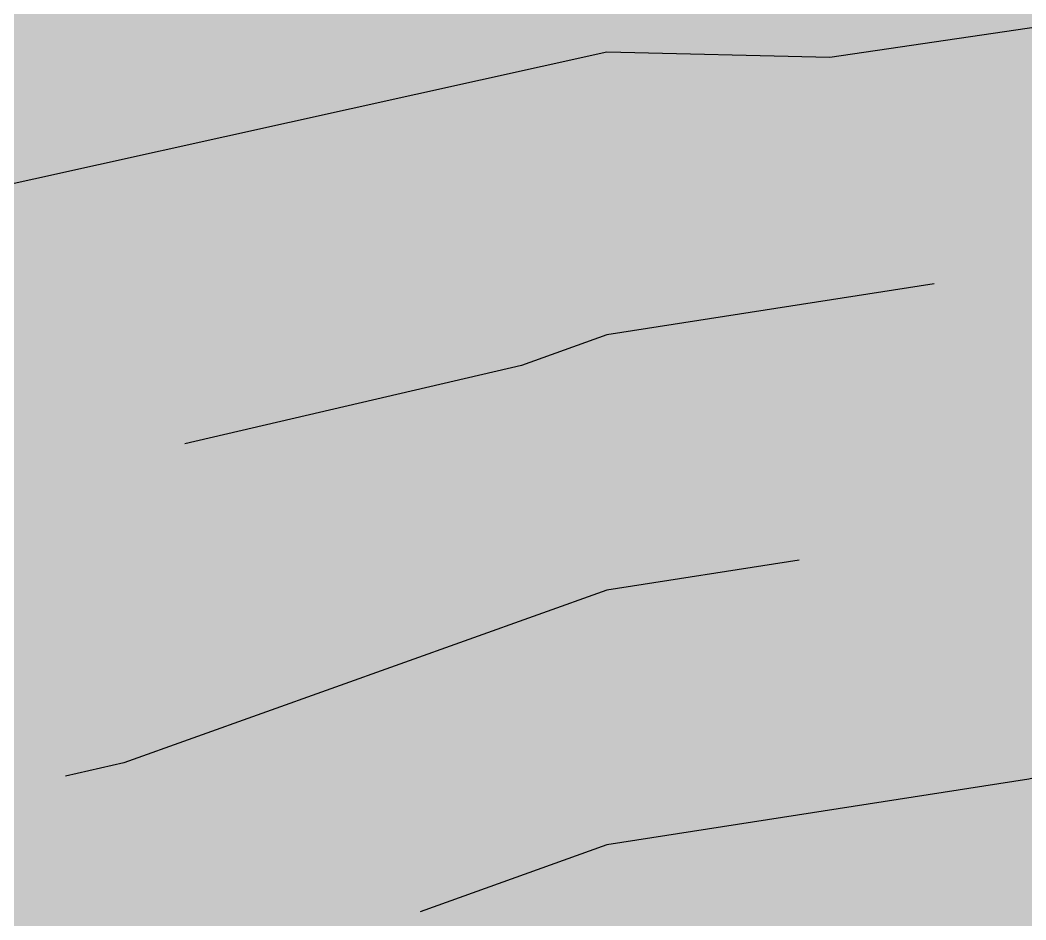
# Model space of a CAD drawing. Extents: x 637633 to 644092, y 5921573 to 5931294.
# Drawn here: x 642494.78 to 642511.16, y 5925018.55 to 5925033.2 of the extents above; entities that cross this region are included whole.
import ezdxf

# ---------------------------------------------------------------- set-up
doc = ezdxf.new("R2010")
doc.units = 0
doc.header["$LTSCALE"] = 5
doc.linetypes.add('DASHED2', pattern=[3.75, 2.5, -1.25])
for name, color, linetype in [('Contour_Line_Intermediate', 254, 'Continuous'), ('Contour_Line_Major', 254, 'Continuous'), ('P-PROPOSED-H', 21, 'Continuous')]:
    doc.layers.add(name, color=color, linetype=linetype)

msp = doc.modelspace()

# ---------------------------------------------------------------- hatches: boundary and pattern name
at = {"layer": 'P-PROPOSED-H'}
h = msp.add_hatch(color=256, dxfattribs=at)
h.dxf.hatch_style = 1
h.paths.add_polyline_path([(641981.522, 5925496.517), (642047.485, 5925459.162), (642164.854, 5925436.245), (642473.02, 5925272.529), (642644.097, 5925209.272), (642741.21, 5925214.968), (642794.672, 5925172.323), (642938.517, 5925102.573), (643005.054, 5925055.736), (643008.053, 5924955.114), (642806.144, 5924949.192), (641998.486, 5924925.504)])

# ---------------------------------------------------------------- linework, layer by layer
at = {"layer": 'Contour_Line_Intermediate', "linetype": 'DASHED2', "flags": 128}
for points, elevation in [([(642877.174, 5924831.724), (642877.187, 5924831.783), (642870.122, 5924834.145), (642879.553, 5924844.12), (642886.508, 5924849.131), (642882.929, 5924852.503), (642879.553, 5924854.464), (642874.151, 5924849.131), (642864.545, 5924840.113), (642863.263, 5924847.852), (642856.29, 5924849.131), (642855.437, 5924855.024), (642849.536, 5924854.757), (642846.244, 5924860.831), (642846.023, 5924864.118), (642845.381, 5924874.955), (642844.065, 5924879.104), (642844.355, 5924888.917), (642834.527, 5924887.684), (642832.272, 5924891.84), (642830.732, 5924894.091), (642829.76, 5924904.317), (642822.277, 5924909.077), (642823.641, 5924913.194), (642819.518, 5924919.349), (642818.526, 5924923.073), (642817.714, 5924924.064), (642813.797, 5924933.336), (642807.433, 5924939.049), (642805.95, 5924940.487), (642804.51, 5924941.585), (642802.857, 5924952.386), (642800.852, 5924954.036), (642797.509, 5924962.032), (642790.554, 5924969.022), (642790.225, 5924969.746), (642793.927, 5924984.009), (642793.777, 5924988.279), (642796.507, 5924998.995), (642793.806, 5925003.294), (642789.501, 5925003.444), (642782.603, 5925007.094), (642774.492, 5925005.207), (642765.776, 5925005.278), (642759.484, 5925004.132), (642748.893, 5925003.408), (642744.475, 5925003.118), (642729.864, 5924999.392), (642729.466, 5924999.371), (642728.529, 5924998.995), (642719.24, 5924988.784), (642714.933, 5924984.009), (642714.457, 5924983.503), (642714.137, 5924983.689), (642713.351, 5924984.009), (642703.671, 5924988.225), (642699.449, 5924988.222), (642693.779, 5924993.333), (642686.044, 5924998.995), (642685.055, 5924999.61), (642684.44, 5924999.674), (642675.223, 5925004.778), (642669.431, 5925006.851), (642663.617, 5925008.176), (642654.954, 5925013.982), (642654.723, 5925014.282), (642654.423, 5925014.612), (642647.866, 5925022.421), (642644.027, 5925028.968), (642642.076, 5925031.627), (642639.414, 5925032.522), (642631.688, 5925036.24), (642624.405, 5925040.838), (642621.571, 5925041.124), (642610.251, 5925043.955), (642609.556, 5925044.113), (642609.396, 5925044.124), (642594.427, 5925043.994), (642594.388, 5925043.995), (642593.743, 5925043.955), (642579.379, 5925043.039), (642577.798, 5925042.375), (642564.37, 5925035.939), (642551.322, 5925030.925), (642549.362, 5925030.113), (642535.155, 5925029.769), (642534.353, 5925029.711), (642520.743, 5925030.365), (642519.344, 5925030.339), (642510.053, 5925028.968), (642504.335, 5925028.077), (642502.945, 5925027.58), (642489.327, 5925024.417), (642482.889, 5925022.539), (642474.318, 5925022.012), (642465.841, 5925020.504), (642459.309, 5925020.77), (642448.829, 5925018.504), (642444.301, 5925017.912), (642431.13, 5925015.817), (642429.292, 5925015.564), (642415.846, 5925015.542), (642414.283, 5925015.572), (642400.637, 5925015.342), (642399.274, 5925015.722), (642388.695, 5925018.405), (642384.266, 5925018.436), (642374.599, 5925019.315), (642369.257, 5925019.002), (642354.267, 5925014.001), (642354.248, 5925013.999), (642354.213, 5925013.982), (642354.192, 5925013.926), (642345.429, 5924998.995), (642339.24, 5924986.366), (642337.57, 5924984.009), (642324.231, 5924971.728), (642321.521, 5924969.022), (642320.329, 5924968.064)], 805.778), ([(642819.87, 5924830.043), (642819.961, 5924834.145), (642819.724, 5924834.35), (642819.518, 5924834.523), (642811.914, 5924841.539), (642811.733, 5924849.131), (642813.232, 5924857.841), (642814.193, 5924864.118), (642819.518, 5924874.656), (642821.108, 5924879.104), (642820.55, 5924880.134), (642819.518, 5924881.64), (642810.954, 5924885.539), (642804.51, 5924889.455), (642803.434, 5924893.017), (642803.092, 5924894.091), (642799.923, 5924904.497), (642799.122, 5924909.077), (642798.177, 5924917.739), (642797.011, 5924924.064), (642796.288, 5924930.841), (642791.903, 5924939.049), (642791.585, 5924941.13), (642789.501, 5924942.845), (642787.665, 5924952.203), (642786.252, 5924954.036), (642784.554, 5924964.083), (642781.147, 5924969.022), (642782.096, 5924976.615), (642784.042, 5924984.009), (642785.64, 5924995.141), (642782.461, 5924998.995), (642777.253, 5925001.751), (642774.492, 5925001.109), (642761.706, 5925001.214), (642759.484, 5925000.809), (642745.321, 5924999.841), (642744.475, 5924999.786), (642741.377, 5924998.995), (642729.466, 5924987.396), (642726.412, 5924984.009), (642714.457, 5924971.306), (642706.398, 5924975.962), (642699.449, 5924978.797), (642695.392, 5924979.958), (642695.154, 5924984.009), (642689.524, 5924989.085), (642684.44, 5924992.807), (642681.189, 5924995.749), (642677.986, 5924998.995), (642672.484, 5925002.043), (642669.431, 5925003.135), (642660.588, 5925005.151), (642654.423, 5925009.283), (642650.382, 5925009.946), (642647.449, 5925013.982), (642643.785, 5925018.347), (642639.414, 5925025.801), (642637.543, 5925027.1), (642636.44, 5925028.968), (642628.319, 5925032.876), (642624.405, 5925035.347), (642616.575, 5925036.136), (642609.396, 5925037.931), (642603.666, 5925038.232), (642594.388, 5925038.136), (642588.897, 5925038.471), (642579.379, 5925037.865), (642568.855, 5925033.446), (642564.37, 5925031.296), (642558.311, 5925028.968), (642549.362, 5925025.744), (642546.437, 5925026.048), (642534.353, 5925025.793), (642531.37, 5925025.989), (642519.344, 5925026.508), (642516.136, 5925025.765), (642504.335, 5925023.925), (642496.469, 5925021.114), (642489.327, 5925019.454), (642475.87, 5925015.531), (642474.318, 5925015.435), (642466.148, 5925013.982), (642459.309, 5925011.558), (642456.09, 5925010.768), (642444.301, 5925007.104), (642436.045, 5925005.738), (642429.292, 5925004.401), (642419.309, 5925004.014), (642414.283, 5925004.004), (642403.124, 5925002.839), (642399.274, 5925002.751), (642388.65, 5925003.374), (642384.266, 5925004.818), (642374.129, 5925003.861), (642369.257, 5925004.807), (642363.6, 5924998.995), (642362.359, 5924992.108), (642363.434, 5924984.009), (642363.37, 5924978.131), (642367.502, 5924969.022), (642366.443, 5924968.307)], 806.777), ([(642800.031, 5924829.461), (642800.031, 5924829.674), (642800.111, 5924834.145), (642800.047, 5924844.677), (642800.209, 5924849.131), (642800.612, 5924860.226), (642799.389, 5924864.118), (642799.104, 5924873.707), (642798.018, 5924879.104), (642796.045, 5924885.639), (642793.345, 5924894.091), (642792.449, 5924897.034), (642790.341, 5924909.077), (642790.258, 5924909.834), (642789.501, 5924913.942), (642788.739, 5924923.303), (642788.741, 5924924.064), (642786.812, 5924936.365), (642786.217, 5924939.049), (642784.297, 5924948.84), (642780.29, 5924954.036), (642779.453, 5924958.989), (642774.492, 5924966.182), (642773.283, 5924967.815), (642770.908, 5924969.022), (642774.492, 5924975.293), (642776.786, 5924984.009), (642777.17, 5924986.682), (642774.492, 5924989.929), (642770.152, 5924994.661), (642759.484, 5924994.856), (642754.037, 5924993.557), (642744.475, 5924991.667), (642736.661, 5924984.009), (642734.403, 5924973.953), (642737.321, 5924969.022), (642729.466, 5924967.476), (642727.95, 5924967.51), (642714.457, 5924966.185), (642711.662, 5924966.231), (642699.449, 5924968.604), (642698.932, 5924968.506), (642695.574, 5924969.022), (642686.921, 5924971.5), (642686.187, 5924984.009), (642685.269, 5924984.837), (642684.44, 5924985.444), (642677.321, 5924991.888), (642670.307, 5924998.995), (642669.744, 5924999.308), (642669.431, 5924999.42), (642657.559, 5925002.127), (642654.423, 5925004.228), (642646.034, 5925005.605), (642639.948, 5925013.982), (642639.704, 5925014.272), (642639.414, 5925014.767), (642631.028, 5925020.595), (642626.078, 5925028.968), (642624.95, 5925029.511), (642624.405, 5925029.855), (642611.579, 5925031.148), (642609.396, 5925031.694), (642597.731, 5925032.307), (642594.388, 5925032.273), (642583.361, 5925032.945), (642579.379, 5925032.691), (642570.513, 5925028.968), (642564.37, 5925024.426), (642560.969, 5925025.572), (642549.362, 5925021.389), (642542.489, 5925022.107), (642534.353, 5925021.934), (642527.745, 5925022.369), (642519.344, 5925022.732), (642511.209, 5925020.845), (642504.335, 5925019.774), (642489.993, 5925014.647), (642489.327, 5925014.493), (642487.576, 5925013.982), (642474.318, 5925006.025), (642460.151, 5924998.995), (642459.309, 5924998.413), (642458.827, 5924998.513), (642444.301, 5924995.882), (642441.08, 5924995.78), (642429.292, 5924994.352), (642424.084, 5924993.795), (642414.283, 5924993.48), (642406.585, 5924991.309), (642399.274, 5924990.551), (642386.83, 5924984.009), (642384.266, 5924974.152), (642383.393, 5924969.022), (642383.116, 5924967.876), (642381.639, 5924954.036), (642369.257, 5924943.519), (642357.594, 5924942.391), (642356.092, 5924942.273)], 807.777)]:
    msp.add_lwpolyline(points, dxfattribs=dict(at, elevation=elevation))
at = {"layer": 'Contour_Line_Major', "elevation": 804.778, "flags": 128}
msp.add_lwpolyline([(642579.379, 5925047.945), (642571.406, 5925043.955), (642564.37, 5925040.581), (642558.88, 5925038.472), (642549.362, 5925034.528), (642539.686, 5925034.294), (642534.353, 5925033.911), (642524.756, 5925034.371), (642519.344, 5925034.27), (642507.964, 5925032.592), (642504.335, 5925032.679), (642489.83, 5925029.471), (642489.327, 5925029.488), (642480.486, 5925028.968), (642474.318, 5925028.589), (642473.855, 5925028.506), (642462.516, 5925028.968), (642459.441, 5925029.1), (642459.309, 5925029.104), (642458.2, 5925028.968), (642444.301, 5925027.152)], dxfattribs=at)

doc.saveas('drawing.dxf')
